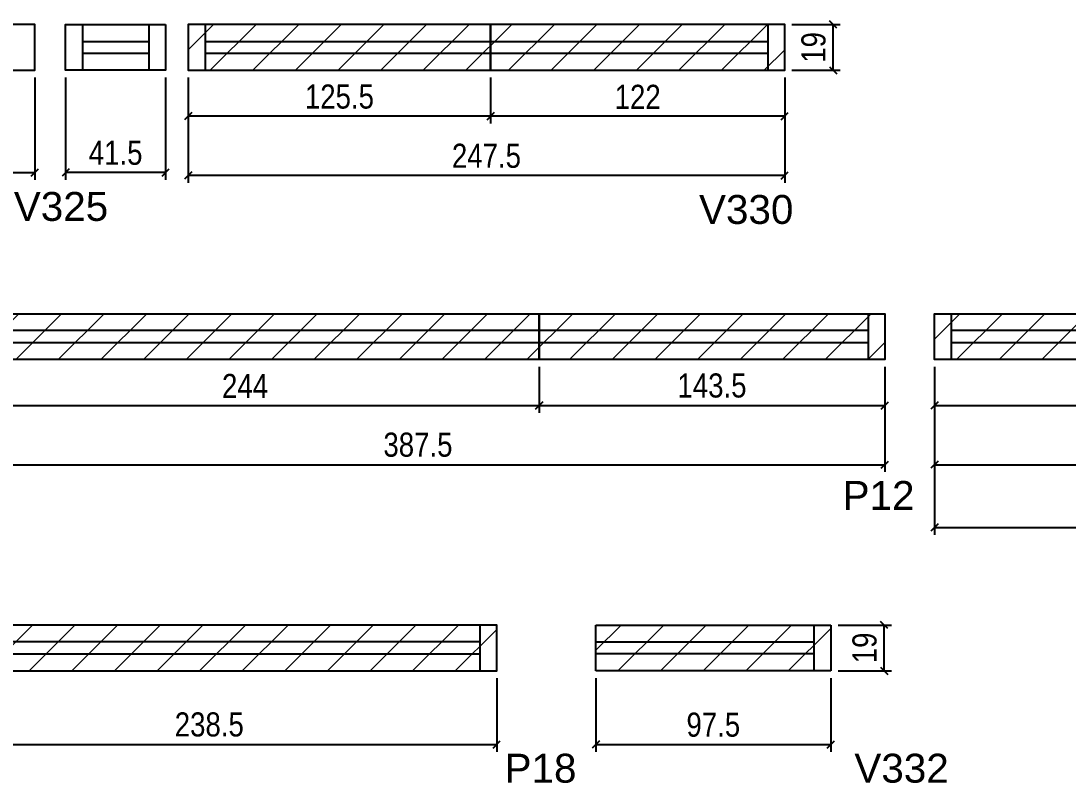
# Model space of a CAD drawing. Header units: millimetres. Extents: x 3391 to 4757, y -286 to 2446.
# Drawn here: x 3843.4 to 4277.9, y 1740.3 to 2056.5 of the extents above; entities that cross this region are included whole.
import ezdxf

# ---------------------------------------------------------------- set-up
doc = ezdxf.new("R2010")
doc.units = ezdxf.units.MM
for name, color, linetype in [('5', 5, 'Continuous'), ('COTA', 241, 'Continuous'), ('Painéis', 200, 'Continuous'), ('SARR_2.2x7', 40, 'Continuous')]:
    doc.layers.add(name, color=color, linetype=linetype)
doc.layers.add('REAPROVEITAMENTO', color=251, linetype='Continuous', lineweight=9)
doc.styles.add('COTA TECNICA', font='techl___.ttf', dxfattribs={"height": 10})
doc.styles.add('COTA TECNICA-50', font='techl___.ttf', dxfattribs={"height": 10})
doc.styles.get("Standard").update_dxf_attribs({"font": 'arial.ttf'})
doc.dimstyles.new('COTA PAINEL-50', dxfattribs={"dimtxt": 10, "dimasz": 3, "dimexe": 3, "dimexo": 3, "dimgap": 3, "dimtad": 1, "dimdec": 1, "dimzin": 12, "dimdsep": 46, "dimtxsty": 'COTA TECNICA-50', "dimblk1": 'OBLIQUE', "dimblk2": 'OBLIQUE', "dimsah": 1, "dimcen": 0.9, "dimclrd": 4, "dimclre": 4, "dimclrt": 240, "dimadec": 1, "dimazin": 3, "dimtfac": 1, "dimtdec": 1, "dimtmove": 0, "dimatfit": 3, "dimfxl": 1, "dimtolj": 1, "dimtzin": 12, "dimarcsym": 0})
doc.dimstyles.new('PAINEL', dxfattribs={"dimtxt": 10, "dimasz": 3, "dimexe": 3, "dimexo": 3, "dimgap": 3, "dimtad": 1, "dimdec": 1, "dimzin": 12, "dimdsep": 46, "dimtxsty": 'COTA TECNICA', "dimblk1": 'OBLIQUE', "dimblk2": 'OBLIQUE', "dimsah": 1, "dimcen": 0.9, "dimclrd": 4, "dimclre": 4, "dimclrt": 240, "dimadec": 1, "dimazin": 3, "dimtfac": 1, "dimtdec": 1, "dimtmove": 0, "dimatfit": 3, "dimfxl": 1, "dimtolj": 1, "dimtzin": 12, "dimarcsym": 0})

# ---------------------------------------------------------------- blocks, each defined once
blk = doc.blocks.new('_Oblique')
at = {"color": 0, "linetype": 'ByBlock', "lineweight": -2}
blk.add_line((-0.5, -0.5), (0.5, 0.5), dxfattribs=at)
blk = doc.blocks.new('*D146')
at = {"layer": 'COTA', "color": 4, "linetype": 'ByBlock', "lineweight": -2, "transparency": 16777216}
for p, q in [((3743.22, 2033.05), (3743.22, 1990.67)), ((3849.22, 2033.05), (3849.22, 1990.67)), ((3743.22, 1993.67), (3849.22, 1993.67))]:
    blk.add_line(p, q, dxfattribs=at)
at = {"layer": 'Defpoints', "color": 0, "linetype": 'ByBlock', "transparency": 16777216}
for p in [(3743.22, 2036.05), (3849.22, 2036.05), (3849.22, 1993.67)]:
    blk.add_point(p, dxfattribs=at)
at = {"layer": 'COTA', "color": 4, "linetype": 'ByBlock', "lineweight": -2, "transparency": 16777216, "xscale": 3, "yscale": 3, "zscale": 3, "rotation": 180}
blk.add_blockref('_Oblique', (3743.22, 1993.67), dxfattribs=at)
at = {"layer": 'COTA', "color": 4, "linetype": 'ByBlock', "lineweight": -2, "transparency": 16777216, "xscale": 3, "yscale": 3, "zscale": 3}
blk.add_blockref('_Oblique', (3849.22, 1993.67), dxfattribs=at)
at = {"layer": 'COTA', "color": 240, "linetype": 'ByBlock', "transparency": 16777216, "insert": (3796.22, 2001.78), "char_height": 10, "attachment_point": 5, "style": 'COTA TECNICA-50'}
blk.add_mtext('\\A1;106', dxfattribs=at)
blk = doc.blocks.new('*D147')
at = {"layer": 'COTA', "color": 4, "linetype": 'ByBlock', "lineweight": -2, "transparency": 16777216}
for p, q in [((4038.32, 2033.05), (4038.32, 2013.99)), ((4160.32, 2033.05), (4160.32, 2013.99)), ((4160.32, 2016.99), (4038.32, 2016.99))]:
    blk.add_line(p, q, dxfattribs=at)
at = {"layer": 'Defpoints', "color": 0, "linetype": 'ByBlock', "transparency": 16777216}
for p in [(4038.32, 2036.05), (4160.32, 2036.05), (4038.32, 2016.99)]:
    blk.add_point(p, dxfattribs=at)
at = {"layer": 'COTA', "color": 4, "linetype": 'ByBlock', "lineweight": -2, "transparency": 16777216, "xscale": 3, "yscale": 3, "zscale": 3, "rotation": 180}
blk.add_blockref('_Oblique', (4038.32, 2016.99), dxfattribs=at)
at = {"layer": 'COTA', "color": 4, "linetype": 'ByBlock', "lineweight": -2, "transparency": 16777216, "xscale": 3, "yscale": 3, "zscale": 3}
blk.add_blockref('_Oblique', (4160.32, 2016.99), dxfattribs=at)
at = {"layer": 'COTA', "color": 240, "linetype": 'ByBlock', "transparency": 16777216, "insert": (4099.32, 2025.05), "char_height": 10, "attachment_point": 5, "style": 'COTA TECNICA-50'}
blk.add_mtext('\\A1;122', dxfattribs=at)
blk = doc.blocks.new('*D148')
at = {"layer": 'COTA', "color": 4, "linetype": 'ByBlock', "lineweight": -2, "transparency": 16777216}
for p, q in [((3912.82, 2033.05), (3912.82, 2013.99)), ((4038.32, 2033.05), (4038.32, 2013.99)), ((4038.32, 2016.99), (3912.82, 2016.99))]:
    blk.add_line(p, q, dxfattribs=at)
at = {"layer": 'Defpoints', "color": 0, "linetype": 'ByBlock', "transparency": 16777216}
for p in [(3912.82, 2036.05), (4038.32, 2036.05), (3912.82, 2016.99)]:
    blk.add_point(p, dxfattribs=at)
at = {"layer": 'COTA', "color": 4, "linetype": 'ByBlock', "lineweight": -2, "transparency": 16777216, "xscale": 3, "yscale": 3, "zscale": 3, "rotation": 180}
blk.add_blockref('_Oblique', (3912.82, 2016.99), dxfattribs=at)
at = {"layer": 'COTA', "color": 4, "linetype": 'ByBlock', "lineweight": -2, "transparency": 16777216, "xscale": 3, "yscale": 3, "zscale": 3}
blk.add_blockref('_Oblique', (4038.32, 2016.99), dxfattribs=at)
at = {"layer": 'COTA', "color": 240, "linetype": 'ByBlock', "transparency": 16777216, "insert": (3975.57, 2025.1), "char_height": 10, "attachment_point": 5, "style": 'COTA TECNICA-50'}
blk.add_mtext('\\A1;125.5', dxfattribs=at)
blk = doc.blocks.new('*D219')
at = {"layer": 'COTA', "color": 4, "lineweight": -2, "transparency": 16777216}
for p, q in [((3912.82, 2033.05), (3912.82, 1989.41)), ((4160.32, 2033.05), (4160.32, 1989.41)), ((4160.32, 1992.41), (3912.82, 1992.41))]:
    blk.add_line(p, q, dxfattribs=at)
at = {"layer": 'Defpoints', "color": 0, "transparency": 16777216}
for p in [(3912.82, 2036.05), (4160.32, 2036.05), (3912.82, 1992.41)]:
    blk.add_point(p, dxfattribs=at)
at = {"layer": 'COTA', "color": 4, "lineweight": -2, "transparency": 16777216, "xscale": 3, "yscale": 3, "zscale": 3, "rotation": 180}
blk.add_blockref('_Oblique', (3912.82, 1992.41), dxfattribs=at)
at = {"layer": 'COTA', "color": 4, "lineweight": -2, "transparency": 16777216, "xscale": 3, "yscale": 3, "zscale": 3}
blk.add_blockref('_Oblique', (4160.32, 1992.41), dxfattribs=at)
at = {"layer": 'COTA', "color": 240, "transparency": 16777216, "insert": (4036.57, 2000.52), "char_height": 10, "attachment_point": 5, "style": 'COTA TECNICA'}
blk.add_mtext('\\A1;247.5', dxfattribs=at)
blk = doc.blocks.new('*D149')
at = {"layer": 'COTA', "color": 4, "linetype": 'ByBlock', "lineweight": -2, "transparency": 16777216}
for p, q in [((3861.97, 2033.05), (3861.97, 1990.67)), ((3903.47, 2033.05), (3903.47, 1990.67)), ((3903.47, 1993.67), (3861.97, 1993.67))]:
    blk.add_line(p, q, dxfattribs=at)
at = {"layer": 'Defpoints', "color": 0, "linetype": 'ByBlock', "transparency": 16777216}
for p in [(3861.97, 2036.05), (3903.47, 2036.05), (3861.97, 1993.67)]:
    blk.add_point(p, dxfattribs=at)
at = {"layer": 'COTA', "color": 4, "linetype": 'ByBlock', "lineweight": -2, "transparency": 16777216, "xscale": 3, "yscale": 3, "zscale": 3, "rotation": 180}
blk.add_blockref('_Oblique', (3861.97, 1993.67), dxfattribs=at)
at = {"layer": 'COTA', "color": 4, "linetype": 'ByBlock', "lineweight": -2, "transparency": 16777216, "xscale": 3, "yscale": 3, "zscale": 3}
blk.add_blockref('_Oblique', (3903.47, 1993.67), dxfattribs=at)
at = {"layer": 'COTA', "color": 240, "linetype": 'ByBlock', "transparency": 16777216, "insert": (3882.72, 2001.78), "char_height": 10, "attachment_point": 5, "style": 'COTA TECNICA-50'}
blk.add_mtext('\\A1;41.5', dxfattribs=at)
blk = doc.blocks.new('*D151')
at = {"layer": 'COTA', "color": 4, "linetype": 'ByBlock', "lineweight": -2, "transparency": 16777216}
for p, q in [((4163.32, 2055.05), (4183.4, 2055.05)), ((4180.4, 2036.05), (4180.4, 2055.05)), ((4163.32, 2036.05), (4183.4, 2036.05))]:
    blk.add_line(p, q, dxfattribs=at)
at = {"layer": 'Defpoints', "color": 0, "linetype": 'ByBlock', "transparency": 16777216}
for p in [(4160.32, 2055.05), (4180.4, 2055.05), (4160.32, 2036.05)]:
    blk.add_point(p, dxfattribs=at)
at = {"layer": 'COTA', "color": 4, "linetype": 'ByBlock', "lineweight": -2, "transparency": 16777216, "xscale": 3, "yscale": 3, "zscale": 3}
for p, rotation in [((4180.4, 2055.05), 90), ((4180.4, 2036.05), 270)]:
    blk.add_blockref('_Oblique', p, dxfattribs=dict(at, rotation=rotation))
at = {"layer": 'COTA', "color": 240, "linetype": 'ByBlock', "transparency": 16777216, "insert": (4172.31, 2045.55), "char_height": 10, "attachment_point": 5, "rotation": 90, "style": 'COTA TECNICA-50'}
blk.add_mtext('\\A1;19', dxfattribs=at)
blk = doc.blocks.new('*D52')
at = {"layer": 'COTA', "color": 4, "linetype": 'ByBlock', "lineweight": -2, "transparency": 16777216}
for p, q in [((3814.4, 1913.03), (3814.4, 1893.97)), ((4058.4, 1913.03), (4058.4, 1893.97)), ((3814.4, 1896.97), (4058.4, 1896.97))]:
    blk.add_line(p, q, dxfattribs=at)
at = {"layer": 'Defpoints', "color": 0, "linetype": 'ByBlock', "transparency": 16777216}
for p in [(3814.4, 1916.03), (4058.4, 1916.03), (4058.4, 1896.97)]:
    blk.add_point(p, dxfattribs=at)
at = {"layer": 'COTA', "color": 4, "linetype": 'ByBlock', "lineweight": -2, "transparency": 16777216, "xscale": 3, "yscale": 3, "zscale": 3, "rotation": 180}
blk.add_blockref('_Oblique', (3814.4, 1896.97), dxfattribs=at)
at = {"layer": 'COTA', "color": 4, "linetype": 'ByBlock', "lineweight": -2, "transparency": 16777216, "xscale": 3, "yscale": 3, "zscale": 3}
blk.add_blockref('_Oblique', (4058.4, 1896.97), dxfattribs=at)
at = {"layer": 'COTA', "color": 240, "linetype": 'ByBlock', "transparency": 16777216, "insert": (3936.4, 1905.05), "char_height": 10, "attachment_point": 5, "style": 'COTA TECNICA-50'}
blk.add_mtext('\\A1;244', dxfattribs=at)
blk = doc.blocks.new('*D53')
at = {"layer": 'COTA', "color": 4, "linetype": 'ByBlock', "lineweight": -2, "transparency": 16777216}
for p, q in [((4058.4, 1913.03), (4058.4, 1893.97)), ((4201.9, 1913.03), (4201.9, 1893.97)), ((4058.4, 1896.97), (4201.9, 1896.97))]:
    blk.add_line(p, q, dxfattribs=at)
at = {"layer": 'Defpoints', "color": 0, "linetype": 'ByBlock', "transparency": 16777216}
for p in [(4058.4, 1916.03), (4201.9, 1916.03), (4201.9, 1896.97)]:
    blk.add_point(p, dxfattribs=at)
at = {"layer": 'COTA', "color": 4, "linetype": 'ByBlock', "lineweight": -2, "transparency": 16777216, "xscale": 3, "yscale": 3, "zscale": 3, "rotation": 180}
blk.add_blockref('_Oblique', (4058.4, 1896.97), dxfattribs=at)
at = {"layer": 'COTA', "color": 4, "linetype": 'ByBlock', "lineweight": -2, "transparency": 16777216, "xscale": 3, "yscale": 3, "zscale": 3}
blk.add_blockref('_Oblique', (4201.9, 1896.97), dxfattribs=at)
at = {"layer": 'COTA', "color": 240, "linetype": 'ByBlock', "transparency": 16777216, "insert": (4130.15, 1905.19), "char_height": 10, "attachment_point": 5, "style": 'COTA TECNICA-50'}
blk.add_mtext('\\A1;143.5', dxfattribs=at)
blk = doc.blocks.new('*D177')
at = {"layer": 'COTA', "color": 4, "lineweight": -2, "transparency": 16777216}
for p, q in [((3814.4, 1913.03), (3814.4, 1869.39)), ((4201.9, 1913.03), (4201.9, 1869.39)), ((3814.4, 1872.39), (4201.9, 1872.39))]:
    blk.add_line(p, q, dxfattribs=at)
at = {"layer": 'Defpoints', "color": 0, "transparency": 16777216}
for p in [(3814.4, 1916.03), (4201.9, 1916.03), (4201.9, 1872.39)]:
    blk.add_point(p, dxfattribs=at)
at = {"layer": 'COTA', "color": 4, "lineweight": -2, "transparency": 16777216, "xscale": 3, "yscale": 3, "zscale": 3, "rotation": 180}
blk.add_blockref('_Oblique', (3814.4, 1872.39), dxfattribs=at)
at = {"layer": 'COTA', "color": 4, "lineweight": -2, "transparency": 16777216, "xscale": 3, "yscale": 3, "zscale": 3}
blk.add_blockref('_Oblique', (4201.9, 1872.39), dxfattribs=at)
at = {"layer": 'COTA', "color": 240, "transparency": 16777216, "insert": (4008.15, 1880.63), "char_height": 10, "attachment_point": 5, "style": 'COTA TECNICA'}
blk.add_mtext('\\A1;387.5', dxfattribs=at)
blk = doc.blocks.new('*D54')
at = {"layer": 'COTA', "color": 4, "linetype": 'ByBlock', "lineweight": -2, "transparency": 16777216}
for p, q in [((4222.45, 1913.03), (4222.45, 1893.97)), ((4466.45, 1913.03), (4466.45, 1893.97)), ((4222.45, 1896.97), (4466.45, 1896.97))]:
    blk.add_line(p, q, dxfattribs=at)
at = {"layer": 'Defpoints', "color": 0, "linetype": 'ByBlock', "transparency": 16777216}
for p in [(4222.45, 1916.03), (4466.45, 1916.03), (4466.45, 1896.97)]:
    blk.add_point(p, dxfattribs=at)
at = {"layer": 'COTA', "color": 4, "linetype": 'ByBlock', "lineweight": -2, "transparency": 16777216, "xscale": 3, "yscale": 3, "zscale": 3, "rotation": 180}
blk.add_blockref('_Oblique', (4222.45, 1896.97), dxfattribs=at)
at = {"layer": 'COTA', "color": 4, "linetype": 'ByBlock', "lineweight": -2, "transparency": 16777216, "xscale": 3, "yscale": 3, "zscale": 3}
blk.add_blockref('_Oblique', (4466.45, 1896.97), dxfattribs=at)
at = {"layer": 'COTA', "color": 240, "linetype": 'ByBlock', "transparency": 16777216, "insert": (4344.45, 1905.05), "char_height": 10, "attachment_point": 5, "style": 'COTA TECNICA-50'}
blk.add_mtext('\\A1;244', dxfattribs=at)
blk = doc.blocks.new('*D178')
at = {"layer": 'COTA', "color": 4, "lineweight": -2, "transparency": 16777216}
for p, q in [((4222.45, 1913.03), (4222.45, 1869.39)), ((4640.45, 1913.03), (4640.45, 1869.39)), ((4222.45, 1872.39), (4640.45, 1872.39))]:
    blk.add_line(p, q, dxfattribs=at)
at = {"layer": 'Defpoints', "color": 0, "transparency": 16777216}
for p in [(4222.45, 1916.03), (4640.45, 1916.03), (4640.45, 1872.39)]:
    blk.add_point(p, dxfattribs=at)
at = {"layer": 'COTA', "color": 4, "lineweight": -2, "transparency": 16777216, "xscale": 3, "yscale": 3, "zscale": 3, "rotation": 180}
blk.add_blockref('_Oblique', (4222.45, 1872.39), dxfattribs=at)
at = {"layer": 'COTA', "color": 4, "lineweight": -2, "transparency": 16777216, "xscale": 3, "yscale": 3, "zscale": 3}
blk.add_blockref('_Oblique', (4640.45, 1872.39), dxfattribs=at)
at = {"layer": 'COTA', "color": 240, "transparency": 16777216, "insert": (4431.45, 1880.49), "char_height": 10, "attachment_point": 5, "style": 'COTA TECNICA'}
blk.add_mtext('\\A1;418', dxfattribs=at)
blk = doc.blocks.new('*D56')
at = {"layer": 'COTA', "color": 4, "linetype": 'ByBlock', "lineweight": -2, "transparency": 16777216}
for p, q in [((3802.32, 1783.85), (3802.32, 1753.29)), ((4040.82, 1783.85), (4040.82, 1753.29)), ((3802.32, 1756.29), (4040.82, 1756.29))]:
    blk.add_line(p, q, dxfattribs=at)
at = {"layer": 'Defpoints', "color": 0, "linetype": 'ByBlock', "transparency": 16777216}
for p in [(3802.32, 1786.85), (4040.82, 1786.85), (4040.82, 1756.29)]:
    blk.add_point(p, dxfattribs=at)
at = {"layer": 'COTA', "color": 4, "linetype": 'ByBlock', "lineweight": -2, "transparency": 16777216, "xscale": 3, "yscale": 3, "zscale": 3, "rotation": 180}
blk.add_blockref('_Oblique', (3802.32, 1756.29), dxfattribs=at)
at = {"layer": 'COTA', "color": 4, "linetype": 'ByBlock', "lineweight": -2, "transparency": 16777216, "xscale": 3, "yscale": 3, "zscale": 3}
blk.add_blockref('_Oblique', (4040.82, 1756.29), dxfattribs=at)
at = {"layer": 'COTA', "color": 240, "linetype": 'ByBlock', "transparency": 16777216, "insert": (3921.57, 1764.53), "char_height": 10, "attachment_point": 5, "style": 'COTA TECNICA-50'}
blk.add_mtext('\\A1;238.5', dxfattribs=at)
blk = doc.blocks.new('*D57')
at = {"layer": 'COTA', "color": 4, "lineweight": -2, "transparency": 16777216}
for p, q in [((4182.45, 1805.85), (4204.57, 1805.85)), ((4201.57, 1786.85), (4201.57, 1805.85)), ((4182.45, 1786.85), (4204.57, 1786.85))]:
    blk.add_line(p, q, dxfattribs=at)
at = {"layer": 'Defpoints', "color": 0, "transparency": 16777216}
for p in [(4179.45, 1805.85), (4201.57, 1805.85), (4179.45, 1786.85)]:
    blk.add_point(p, dxfattribs=at)
at = {"layer": 'COTA', "color": 4, "lineweight": -2, "transparency": 16777216, "xscale": 3, "yscale": 3, "zscale": 3}
for p, rotation in [((4201.57, 1805.85), 90), ((4201.57, 1786.85), 270)]:
    blk.add_blockref('_Oblique', p, dxfattribs=dict(at, rotation=rotation))
at = {"layer": 'COTA', "color": 240, "transparency": 16777216, "insert": (4193.48, 1796.35), "char_height": 10, "attachment_point": 5, "rotation": 90, "style": 'COTA TECNICA'}
blk.add_mtext('\\A1;19', dxfattribs=at)
blk = doc.blocks.new('*D58')
at = {"layer": 'Defpoints', "color": 0, "transparency": 16777216}
for p in [(4081.95, 1786.85), (4179.45, 1786.85), (4179.45, 1756.29)]:
    blk.add_point(p, dxfattribs=at)
at = {"layer": 'Painéis', "color": 4, "lineweight": -2, "transparency": 16777216}
for p, q in [((4081.95, 1783.85), (4081.95, 1753.29)), ((4179.45, 1783.85), (4179.45, 1753.29)), ((4081.95, 1756.29), (4179.45, 1756.29))]:
    blk.add_line(p, q, dxfattribs=at)
at = {"layer": 'Painéis', "color": 4, "lineweight": -2, "transparency": 16777216, "xscale": 3, "yscale": 3, "zscale": 3, "rotation": 180}
blk.add_blockref('_Oblique', (4081.95, 1756.29), dxfattribs=at)
at = {"layer": 'Painéis', "color": 4, "lineweight": -2, "transparency": 16777216, "xscale": 3, "yscale": 3, "zscale": 3}
blk.add_blockref('_Oblique', (4179.45, 1756.29), dxfattribs=at)
at = {"layer": 'Painéis', "color": 240, "transparency": 16777216, "insert": (4130.7, 1764.43), "char_height": 10, "attachment_point": 5, "style": 'COTA TECNICA'}
blk.add_mtext('\\A1;97.5', dxfattribs=at)
blk = doc.blocks.new('*D89')
at = {"layer": 'Defpoints', "color": 0, "transparency": 16777216}
for p in [(4222.45, 1916.03), (4640.45, 1916.03), (4640.45, 1846.29)]:
    blk.add_point(p, dxfattribs=at)
at = {"layer": 'Painéis', "color": 4, "lineweight": -2, "transparency": 16777216}
for p, q in [((4222.45, 1913.03), (4222.45, 1843.29)), ((4640.45, 1913.03), (4640.45, 1843.29)), ((4222.45, 1846.29), (4640.45, 1846.29))]:
    blk.add_line(p, q, dxfattribs=at)
at = {"layer": 'Painéis', "color": 4, "lineweight": -2, "transparency": 16777216, "xscale": 3, "yscale": 3, "zscale": 3, "rotation": 180}
blk.add_blockref('_Oblique', (4222.45, 1846.29), dxfattribs=at)
at = {"layer": 'Painéis', "color": 4, "lineweight": -2, "transparency": 16777216, "xscale": 3, "yscale": 3, "zscale": 3}
blk.add_blockref('_Oblique', (4640.45, 1846.29), dxfattribs=at)
at = {"layer": 'Painéis', "color": 240, "transparency": 16777216, "insert": (4431.45, 1854.36), "char_height": 10, "attachment_point": 5, "style": 'COTA TECNICA'}
blk.add_mtext('\\A1;4X', dxfattribs=at)

msp = doc.modelspace()

# ---------------------------------------------------------------- hatches: boundary and pattern name
at = {"layer": 'REAPROVEITAMENTO'}
h = msp.add_hatch(dxfattribs=at)
h.set_pattern_fill('ANSI31', color=256, scale=100, style=0)
h.set_pattern_definition([(45, (4963.104, 5233.835), (-8.838835, 8.838835), [])])
h.paths.add_polyline_path([(3912.82, 2055.05), (3912.82, 2036.05), (4160.32, 2036.05), (4160.32, 2055.05)])
h = msp.add_hatch(dxfattribs=at)
h.set_pattern_fill('ANSI31', color=256, scale=100, style=0)
h.set_pattern_definition([(45, (4864.684, 5113.813), (-8.838835, 8.838835), [])])
h.paths.add_polyline_path([(3814.4, 1935.03), (3814.4, 1916.03), (4201.9, 1916.03), (4201.9, 1935.03)])
h = msp.add_hatch(dxfattribs=at)
h.set_pattern_fill('ANSI31', color=256, scale=100, style=0)
h.set_pattern_definition([(45, (5272.728, 5113.813), (-8.838835, 8.838835), [])])
h.paths.add_polyline_path([(4222.45, 1935.03), (4222.45, 1916.03), (4640.45, 1916.03), (4640.45, 1935.03)])
h = msp.add_hatch(dxfattribs=at)
h.set_pattern_fill('ANSI31', color=256, scale=100, style=0)
h.set_pattern_definition([(45, (4852.604, 4984.639), (-8.838835, 8.838835), [])])
h.paths.add_polyline_path([(4040.82, 1786.85), (4040.82, 1805.85), (3802.32, 1805.85), (3802.32, 1786.85)])
h = msp.add_hatch(dxfattribs=at)
h.set_pattern_fill('ANSI31', color=256, scale=100, style=0)
h.set_pattern_definition([(45, (5132.227, 4984.639), (-8.838835, 8.838835), [])])
h.paths.add_polyline_path([(4179.45, 1786.85), (4179.45, 1805.85), (4081.95, 1805.85), (4081.95, 1786.85)])

# ---------------------------------------------------------------- linework, layer by layer
at = {"layer": 'Painéis'}
for p, q in [((4081.95, 1805.85), (4179.45, 1805.85)), ((4081.95, 1786.85), (4081.95, 1805.85)), ((4179.45, 1805.85), (4179.45, 1786.85)), ((4179.45, 1786.85), (4081.95, 1786.85))]:
    msp.add_line(p, q, dxfattribs=at)
for points in [[(3743.22, 2055.05), (3743.22, 2036.05), (3849.22, 2036.05), (3849.22, 2055.05), (3743.22, 2055.05)], [(3903.47, 2055.05), (3903.47, 2036.05), (3861.97, 2036.05), (3861.97, 2055.05), (3903.47, 2055.05)], [(3802.32, 1805.85), (3802.32, 1786.85), (4040.82, 1786.85), (4040.82, 1805.85), (3802.32, 1805.85)]]:
    msp.add_lwpolyline(points, dxfattribs=at)
for points in [[(4038.32, 2055.05), (3912.82, 2055.05), (3912.82, 2036.05), (4038.32, 2036.05)], [(4038.32, 2036.05), (4160.32, 2036.05), (4160.32, 2055.05), (4038.32, 2055.05)], [(4058.4, 1916.03), (3814.4, 1916.03), (3814.4, 1935.03), (4058.4, 1935.03)], [(4058.4, 1935.03), (4201.9, 1935.03), (4201.9, 1916.03), (4058.4, 1916.03)], [(4466.45, 1916.03), (4222.45, 1916.03), (4222.45, 1935.03), (4466.45, 1935.03)]]:
    msp.add_lwpolyline(points, close=True, dxfattribs=at)
at = {"layer": 'SARR_2.2x7', "linetype": 'Continuous'}
for p, q in [((3868.97, 2055.05), (3868.97, 2036.05)), ((3896.47, 2055.05), (3896.47, 2036.05)), ((3919.82, 2055.05), (3919.82, 2036.05)), ((4153.32, 2055.05), (4153.32, 2036.05)), ((3868.97, 2048.05), (3896.47, 2048.05)), ((3919.82, 2048.05), (4038.32, 2048.05)), ((4038.32, 2048.05), (4153.32, 2048.05)), ((3896.47, 2043.05), (3868.97, 2043.05)), ((4038.32, 2043.05), (3919.82, 2043.05)), ((4153.32, 2043.05), (4038.32, 2043.05)), ((4194.9, 1935.03), (4194.9, 1916.03)), ((4229.45, 1935.03), (4229.45, 1916.03)), ((4058.4, 1928.03), (3821.4, 1928.03)), ((4194.9, 1928.03), (4058.4, 1928.03)), ((4466.45, 1928.03), (4229.45, 1928.03)), ((3821.4, 1923.03), (4058.4, 1923.03)), ((4058.4, 1923.03), (4194.9, 1923.03)), ((4229.45, 1923.03), (4466.45, 1923.03)), ((4033.82, 1805.85), (4033.82, 1786.85)), ((4172.45, 1805.85), (4172.45, 1786.85)), ((4033.82, 1798.85), (3809.32, 1798.85)), ((4081.95, 1798.85), (4172.45, 1798.85)), ((3809.32, 1793.85), (4033.82, 1793.85)), ((4172.45, 1793.85), (4081.95, 1793.85))]:
    msp.add_line(p, q, dxfattribs=at)

# ---------------------------------------------------------------- texts
at = {"layer": '5', "linetype": 'Continuous'}
for s, rotation, p in [('V325', 360, (3840.48, 1973.57)), ('V330', 0, (4124.78, 1972.31)), ('P12', 360, (4184.36, 1853.61)), ('P18', 360, (4044.1, 1740.43)), ('V332', 360, (4189.24, 1740.43))]:
    msp.add_text(s, height=12, rotation=rotation, dxfattribs=at).set_placement(p)

# ---------------------------------------------------------------- dimensions: what is measured, and where the dimension line sits
at = {"layer": 'COTA', "color": 1, "linetype": 'ByBlock'}
for base, p1, p2, angle, picture, middle in [((4180.4, 2055.05), (4160.32, 2036.05), (4160.32, 2055.05), 90, '*D151', (4172.31, 2045.55)), ((3861.97, 1993.67), (3903.47, 2036.05), (3861.97, 2036.05), 180, '*D149', (3882.72, 2001.78)), ((3912.82, 2016.99), (4038.32, 2036.05), (3912.82, 2036.05), 180, '*D148', (3975.57, 2025.1)), ((4038.32, 2016.99), (4160.32, 2036.05), (4038.32, 2036.05), 180, '*D147', (4099.32, 2025.05))]:
    dim = msp.add_linear_dim(base=base, p1=p1, p2=p2, angle=angle, dimstyle='COTA PAINEL-50', override={"dimarcsym": 1}, dxfattribs=at)
    dim.commit()
    dim.dimension.update_dxf_attribs({"geometry": picture, "text_midpoint": middle})
for base, p1, p2, picture, middle in [((3849.22, 1993.67), (3743.22, 2036.05), (3849.22, 2036.05), '*D146', (3796.22, 2001.78)), ((4058.4, 1896.97), (3814.4, 1916.03), (4058.4, 1916.03), '*D52', (3936.4, 1905.05)), ((4201.9, 1896.97), (4058.4, 1916.03), (4201.9, 1916.03), '*D53', (4130.15, 1905.19)), ((4466.45, 1896.97), (4222.45, 1916.03), (4466.45, 1916.03), '*D54', (4344.45, 1905.05)), ((4040.82, 1756.29), (3802.32, 1786.85), (4040.82, 1786.85), '*D56', (3921.57, 1764.53))]:
    dim = msp.add_linear_dim(base=base, p1=p1, p2=p2, dimstyle='COTA PAINEL-50', override={"dimarcsym": 1}, dxfattribs=at)
    dim.commit()
    dim.dimension.update_dxf_attribs({"geometry": picture, "text_midpoint": middle})
at = {"layer": 'COTA'}
for base, p1, p2, angle, picture, middle in [((3912.82, 1992.41), (4160.32, 2036.05), (3912.82, 2036.05), 180, '*D219', (4036.57, 2000.52)), ((4201.57, 1805.85), (4179.45, 1786.85), (4179.45, 1805.85), 90, '*D57', (4193.48, 1796.35))]:
    dim = msp.add_linear_dim(base=base, p1=p1, p2=p2, angle=angle, dimstyle='PAINEL', dxfattribs=at)
    dim.commit()
    dim.dimension.update_dxf_attribs({"geometry": picture, "text_midpoint": middle})
for base, p1, p2, picture, middle in [((4201.9, 1872.39), (3814.4, 1916.03), (4201.9, 1916.03), '*D177', (4008.15, 1880.63)), ((4640.45, 1872.39), (4222.45, 1916.03), (4640.45, 1916.03), '*D178', (4431.45, 1880.49))]:
    dim = msp.add_linear_dim(base=base, p1=p1, p2=p2, dimstyle='PAINEL', dxfattribs=at)
    dim.commit()
    dim.dimension.update_dxf_attribs({"geometry": picture, "text_midpoint": middle})
at = {"layer": 'Painéis'}
dim = msp.add_linear_dim(base=(4640.45, 1846.29), p1=(4222.45, 1916.03), p2=(4640.45, 1916.03), text='4X', dimstyle='PAINEL', dxfattribs=at)
dim.commit()
dim.dimension.update_dxf_attribs({"geometry": '*D89', "text_midpoint": (4431.45, 1854.36)})
dim = msp.add_linear_dim(base=(4179.45, 1756.29), p1=(4081.95, 1786.85), p2=(4179.45, 1786.85), dimstyle='PAINEL', dxfattribs=at)
dim.commit()
dim.dimension.update_dxf_attribs({"geometry": '*D58', "text_midpoint": (4130.7, 1764.43)})

doc.saveas('drawing.dxf')
